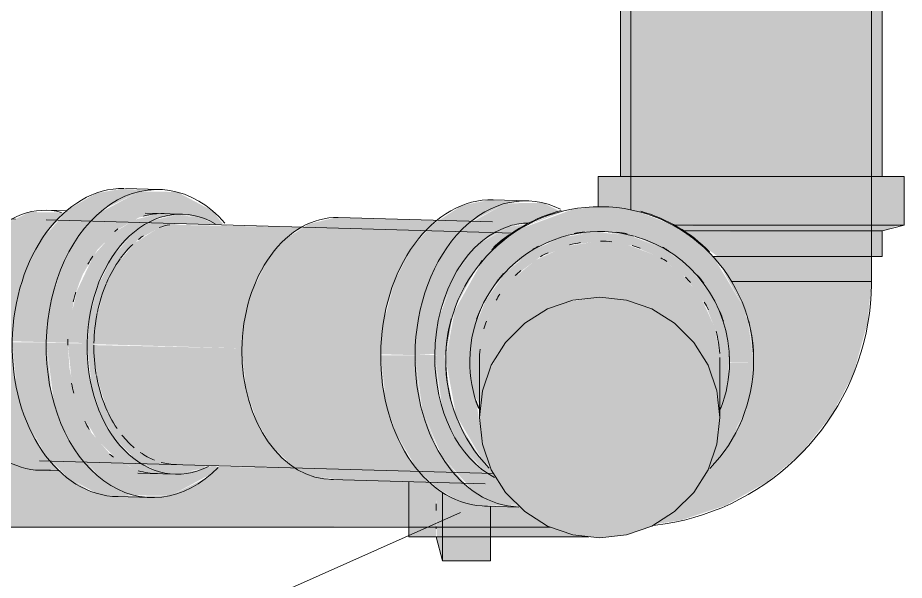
# Model space of a CAD drawing. Header units: metres. Extents: x 42.1 to 94.3, y -3.4 to 61.2.
# Drawn here: x 64.9179 to 65.1022, y -0.163 to -0.0462 of the extents above; entities that cross this region are included whole.
import ezdxf

# ---------------------------------------------------------------- set-up
doc = ezdxf.new("R2010")
doc.units = ezdxf.units.M
doc.layers.add('G-ANNO-TEXT', color=7, linetype='Continuous', lineweight=5)
doc.layers.add('P-PIPE', color=7, linetype='Continuous', lineweight=5)

# ---------------------------------------------------------------- blocks, each defined once
blk = doc.blocks.new('Joelho 45_90 - Serie Normal - Esgoto - MEP - Tigre - Standard-4206697-EE')
at = {"layer": 'P-PIPE', "true_color": 0xf5ebeb}
for points in [[(59.00530841035597, -0.1135938960646538), (59.00707426845324, -0.1022429971088849), (59.01143241235639, -0.09260919599966821), (59.01757474985612, -0.08582010516349714), (59.024635505196, -0.08230580748234347), (59.0284611843204, -0.08213042963021783), (59.02090557685388, -0.08176999532313813), (59.01562446186306, -0.08268794895421804), (59.00991525726392, -0.08601874693219727), (59.00474696530087, -0.09185671808240398), (59.00152209208562, -0.09764810976936643), (58.99917521812591, -0.1051226955988375), (58.99823875633354, -0.1133939360526599)], [(59.00976229248708, -0.1136612942403859), (59.011098287469, -0.1044416919630698), (59.01215435115096, -0.1013431510016487), (59.01292679409042, -0.09944495007249582), (59.0158935184558, -0.09445604585169086), (59.02027985987004, -0.09013959486485174), (59.02461859627078, -0.08768088500534983), (59.02938438688297, -0.08695037776736156), (59.03494597280783, -0.08730829225242888), (59.03886465540202, -0.08829886875892047), (59.04041070682064, -0.0892068489779322), (59.04205424873968, -0.08905569214327161), (59.03980009973663, -0.08628776058923661), (59.03249294667656, -0.08239923556360813), (59.02463550519599, -0.08230580748234344), (59.01668993828238, -0.08657610665791325), (59.01101328766612, -0.0930901478270863), (59.0068547581609, -0.1029226645579393), (59.00530841035597, -0.1135938960646537), (59.00610011108601, -0.1136058764411768)], [(58.98254429013365, -0.1128714521930018), (58.98303020866054, -0.08767029112844223), (58.97784727345891, -0.08767029112844245), (58.97759942017416, -0.112772554793812), (58.9824796710676, -0.1128701598116788)], [(58.9832510899418, -0.1128880135426731), (58.98474081680018, -0.1037644388879838), (58.98770724273876, -0.09687072724720978), (58.99292661540235, -0.0911440837038783), (58.99867348842277, -0.08811499444327656), (58.98926961357558, -0.08788593906162344), (58.98304400039628, -0.08788593906161908), (58.9826738104229, -0.1128742560242139), (58.98292680795253, -0.1128797328678367)], [(59.03234018814959, -0.1409925253969474), (59.03789803739802, -0.1397906724822046), (59.03857173713379, -0.139164834060693), (59.03229306568613, -0.1389756905042361), (59.02741822877908, -0.1378431653368174), (59.02361008261732, -0.1355409050499191), (59.02002908999453, -0.1315259954838631), (59.01709265791914, -0.1254665028953786), (59.0156787784771, -0.1202678472590765), (59.01527304498617, -0.1131990096197703), (59.01612595626134, -0.1067298271993325), (59.0183979400622, -0.1003083873844475), (59.02135858503278, -0.09552487456370673), (59.02447590517002, -0.09224977741473289), (59.02878850856809, -0.08980278037624945), (59.03341993517876, -0.08900912009658209), (59.04011650953974, -0.08905569214327061), (59.03763721079359, -0.08784285542760767), (59.03269052640048, -0.08713195842209787), (59.02786589524366, -0.0882048654260765), (59.02380357265049, -0.09050985163449256), (59.01924244530124, -0.09567539382379388), (59.0162579099479, -0.1014592171717389), (59.01450357623417, -0.1074902769890183), (59.01382261176467, -0.1141945837266573), (59.01469774999764, -0.1222220047723813), (59.01631725022068, -0.1277601327359708), (59.01944221989507, -0.1334228369062367), (59.02361008261731, -0.1377126116126133), (59.02782280899279, -0.1400952340543268), (59.03211838535682, -0.1409484684960736)], [(58.98537198614852, -0.112948001546272), (58.98692731003345, -0.103574734500592), (58.99058507616487, -0.09537909773724852), (58.99530962264838, -0.0899576102475834), (58.99225546007793, -0.0916507453892213), (58.98752094561273, -0.09730366529895296), (58.98434703618558, -0.1053242000604262), (58.9832510899418, -0.1128880135426731)], [(58.98204854758718, -0.1376585795158247), (58.9824796710676, -0.1128701598116787), (58.97734325023762, -0.1128714521930036), (58.97687621034694, -0.1375546003095961)], [(58.99725140705537, -0.1378801056874117), (58.99165510582787, -0.1346369674122986), (58.98692731003347, -0.1286468241044337), (58.98404721960917, -0.1205043590274728), (58.9832510899418, -0.1128880135426732), (58.98254021869961, -0.1130750238947948), (58.98211344902601, -0.1376593881521194), (58.99623097963497, -0.1378565495986258)], [(58.9942075007168, -0.1359946283933044), (58.98930817051426, -0.1295401416045881), (58.98618894772459, -0.1207693670663842), (58.98537198614855, -0.1129480015462706), (58.98327280387326, -0.1130957445325571), (58.98444473685569, -0.1222220047723814), (58.9874580700629, -0.129485127676258), (58.99211200159566, -0.1348799978144507), (58.99416173483463, -0.135970284764998)], [(59.02022179973469, -0.1456514222152916), (59.02337522176801, -0.1453199788811803), (59.01570757495412, -0.1409925253969474), (59.0098819530207, -0.1334228369062355), (59.00645409505986, -0.1245527978402268), (59.00530841035597, -0.1135938960646559), (58.99825335660396, -0.1135938960646561), (58.99909936407662, -0.1226221489188642), (59.00094972430875, -0.1294256891387761), (59.00500650834645, -0.13675975525846), (59.00976579994808, -0.1416980939604841), (59.01519278739754, -0.1446525046847006), (59.01972128195752, -0.1455520038904834)], [(59.03123271899526, -0.1454106196291651), (59.03916847068933, -0.1411479679979259), (59.0408399222482, -0.1392289880237098), (59.03857173713379, -0.1394084112107488), (59.03663622808609, -0.1402457956881988), (59.03123271899525, -0.1409487563239161), (59.02609218302192, -0.1404684156823843), (59.02269561279976, -0.1394748351550325), (59.01848561727795, -0.136716856816701), (59.01465935219079, -0.1323352471328925), (59.0112982290405, -0.124552797840225), (59.01013954321856, -0.1190733469524423), (59.00976229248708, -0.113661294240386), (59.0053273720189, -0.1137752714472241), (59.00680719960921, -0.1254665028953777), (59.01019065760016, -0.1342216511251608), (59.01636091489259, -0.1415901704164561), (59.02337522176801, -0.1453199788811803), (59.02730397038163, -0.1453652992551727)]]:
    blk.add_hatch(color=7, dxfattribs=at).paths.add_polyline_path(points)
h = blk.add_hatch(color=7, dxfattribs=at)
h.paths.add_polyline_path([(59.01379199527987, -0.1137752714472238), (59.01460304134276, -0.106729827199336), (59.01668541357006, -0.1001915282547145), (59.02015763738486, -0.0943403187241985), (59.02409053967974, -0.09034702482063539), (59.02846118432041, -0.08786709483291633), (59.03341993517876, -0.0870051739385664), (59.02846118432041, -0.08701243531710665), (59.02375459471634, -0.08814250298832012), (59.01940353774419, -0.09082083350425592), (59.01519046828133, -0.09552487456370634), (59.01170085895416, -0.1029226645579382), (59.01030008134537, -0.1087900851166616), (59.00976229248708, -0.1136612942403859), (59.01053113837905, -0.113683040486144)])
h.paths.add_polyline_path([(58.99824536715315, -0.1133355464003061), (58.99917991596157, -0.1051077334080784), (59.00222259483131, -0.0963151674066776), (59.00611733943136, -0.09000888888676578), (59.0092882349309, -0.08667750476418544), (59.00182061546146, -0.08657610665791404), (58.99552636138412, -0.08970889931872801), (58.99032686942061, -0.09567539382379293), (58.98684937417208, -0.1037558291219235), (58.98551337919017, -0.1129754313992376), (58.99823875633354, -0.1133353594180914)])
h = blk.add_hatch(color=7, dxfattribs=at)
h.paths.add_polyline_path([(59.0323401881496, -0.1409925253969473), (59.02741822877907, -0.1400148718995115), (59.0223994685691, -0.1367384220640966), (59.01883201608154, -0.1326027366311705), (59.01584835474513, -0.1264526327013935), (59.01427770886585, -0.1204274286819213), (59.01379199527987, -0.1137752714472238), (59.00978155268006, -0.1138455251742365), (59.010728963956, -0.1229078676135277), (59.01152270801987, -0.1254665028953796), (59.01224949239114, -0.1277478110643998), (59.01587134097223, -0.1338271015544913), (59.01972128195752, -0.1376550556587056), (59.02377928110414, -0.1400148718995083), (59.0280589476256, -0.1408233234571747)])
h.paths.add_polyline_path([(59.00792103229423, -0.1400274386387495), (59.00388798039432, -0.1350837945657975), (59.00073888705182, -0.128650467248177), (58.99876691424637, -0.1206273954046341), (58.99823875633354, -0.1133353594180914), (58.9855367528961, -0.1131990096197729), (58.98648005065908, -0.1222220047723783), (58.99003450897824, -0.1308731446758379), (58.99510434793308, -0.1367384220640971), (59.00075725131908, -0.1397443137756839), (59.00760306174757, -0.1400148718995095)])
at = {"layer": 'P-PIPE'}
for p, q in [((59.02883603870681, -0.08187166998447423), (59.02176638468438, -0.08167170997248041)), ((59.00961887860203, -0.08633012621562706), (59.00536481561119, -0.08620980314409024)), ((58.98304833050106, -0.0876694338226369), (58.97784937018916, -0.08756545461639897)), ((58.98254429013365, -0.1128714521930042), (58.98304831335495, -0.0876702911284457)), ((58.98304831335495, -0.0876702911284457), (58.98254429013365, -0.1128714521930044)), ((59.03364343170089, -0.08700964319207426), (59.02586951279274, -0.0867897635610204)), ((58.9875811525219, -0.1014435682128225), (58.98728659108531, -0.1022703504477375)), ((58.98204853044108, -0.1376594368216404), (58.98254429013365, -0.1128714521930044)), ((58.98254429013365, -0.1128714521930044), (58.98204853044108, -0.1376594368216404)), ((58.98669654856573, -0.1231315037871655), (58.98694390660076, -0.1239736138194069)), ((58.97684957012918, -0.1375554576154014), (58.98204853044108, -0.1376594368216393)), ((59.00383807553777, -0.1401882160954582), (59.0081738129248, -0.1403108492677685)), ((59.02432364139487, -0.1407676353968182), (59.03211669162746, -0.14098805614344)), ((59.01995691496773, -0.14564612532225), (59.02702656899016, -0.1458460853342438))]:
    blk.add_line(p, q, dxfattribs=at)
at = {"layer": 'P-PIPE', "flags": 128}
for points in [[(58.99889152542809, -0.08803398103771819), (58.99458108814014, -0.08792224035774877), (58.98527469589356, -0.0877147462641872), (58.98304833050106, -0.08766943382263724)], [(58.9975044108475, -0.138014638678662), (58.9934637119293, -0.1379098276883022), (58.98437584220979, -0.1377068550079951), (58.98204853044107, -0.1376594368216397)]]:
    blk.add_lwpolyline(points, dxfattribs=at)
at = {"layer": 'P-PIPE'}
for centre, major_axis, ratio, start_param, end_param in [((59.02793130384849, -0.1138588776593621), (0.0009047348583289796, 0.03198720767488353), 0.7069654022424413, 5.627586506141472, 7.865692545248491), ((59.02086164982607, -0.1136589176473661), (0.0009047348583147904, 0.03198720767488373), 0.7069654022424483, 0.01171091127369439, 1.582507238068591), ((59.00460144557449, -0.1131990096197753), (0.0007633700367141598, 0.026989206475683), 0.7069654022425426, 6.120363293254131, 7.865692545248464), ((59.03288006166419, -0.1139988496677593), (0.0007633700367092557, 0.02698920647568307), 0.70696540224283, 5.916720518662268, 7.865692545248341), ((59.02885035887141, -0.1138848724609262), (0.0007633700367024746, 0.02698920647568315), 0.7069654022426368, 0.0544970146462768, 0.2165509256833673), ((59.02885035887141, -0.1138848724609262), (0.0007633700367095788, 0.02698920647568305), 0.7069654022427231, 6.259848298235425, 6.309158446179534), ((59.02885035887141, -0.1138848724609262), (0.0007633700367308427, 0.02698920647568271), 0.7069654022428612, 0.5102236636974579, 0.5353096868729933), ((59.03288006166419, -0.1139988496677593), (0.0007068241080734406, 0.02499000599600272), 0.7069654022424009, 0.1467281615583062, 0.2735102990732712), ((59.02885035887141, -0.1138848724609262), (0.0007633700367057952, 0.02698920647568307), 0.7069654022425541, 0.5353660905289577, 0.5524521582703655), ((59.03288006166419, -0.1139988496677593), (0.0007068241080663295, 0.02499000599600281), 0.7069654022425328, 0.4712204317223591, 0.5353096868722222), ((59.03288006166419, -0.1139988496677593), (0.0007068241080452967, 0.02499000599600312), 0.7069654022424504, 0.6138783852589508, 0.7971090746707733), ((59.02885035887141, -0.1138848724609262), (0.0007633700366987749, 0.02698920647568317), 0.7069654022425914, 0.8541203192882263, 0.9345767007363396), ((59.03288006166419, -0.1139988496677593), (0.000706824108054351, 0.02499000599600302), 0.7069654022424672, 0.8045621673204418, 1.058908462470179), ((59.00304612168955, -0.1131550184171245), (0.000706824108058202, 0.02499000599600291), 0.7069654022427394, 0.9274717989849923, 1.204653987368164), ((59.02885035887141, -0.1138848724609262), (0.0007633700367058195, 0.02698920647568308), 0.7069654022429027, 1.183248016849133, 1.263722545283496), ((59.03288006166419, -0.1139988496677593), (0.0007068241080783035, 0.02499000599600265), 0.7069654022426224, 1.066727316115094, 1.320707850270009), ((59.00304612168955, -0.1131550184171245), (0.0007068241080771145, 0.02499000599600263), 0.7069654022430034, 1.233441387670622, 1.58250723806958), ((59.03288006166419, -0.1139988496677593), (0.0007068241080635316, 0.02499000599600285), 0.7069654022425782, 1.32882156111563, 1.582507238068739), ((59.00304612168955, -0.1131550184171361), (0.0007068241080780246, 0.02499000599600261), 0.7069654022428542, 1.582507238069153, 1.931573088468112), ((59.00460144557449, -0.1131990096197753), (0.0007633700367252324, 0.02698920647568283), 0.706965402242674, 1.582507238069176, 3.259767063348495), ((59.02086164982607, -0.1136589176473661), (0.0009047348583147904, 0.03198720767488373), 0.7069654022424483, 1.582507238068591, 3.153303564863481), ((59.02793130384849, -0.1138588776593621), (0.0009047348583102367, 0.03198720767488383), 0.7069654022424193, 1.582507238068489, 3.798597810092624), ((59.02885035887141, -0.1138848724609216), (0.0007633700367247222, 0.02698920647568281), 0.7069654022426753, 1.58250723806915, 1.602639360588745), ((59.02885035887141, -0.1138848724609262), (0.0007633700367362935, 0.02698920647568267), 0.706965402242788, 1.557636296228361, 1.58250723806928), ((59.03288006166419, -0.1139988496677593), (0.0007633700367252329, 0.02698920647568284), 0.7069654022426737, 1.582507238069176, 3.509629355187394), ((59.03288006166419, -0.1139988496677593), (0.0007068241080732511, 0.02499000599600269), 0.706965402242402, 1.598788848844285, 1.844306625868157), ((59.03288006166419, -0.1139988496677593), (0.0007068241080746727, 0.02499000599600269), 0.7069654022425274, 1.852995510529282, 2.113605015158571), ((59.00304612168955, -0.1131550184171361), (0.0007068241080532291, 0.02499000599600301), 0.7069654022426073, 1.962472186430208, 2.150826714967463), ((59.02885035887141, -0.1138848724609216), (0.0007633700367197348, 0.02698920647568291), 0.7069654022425143, 1.901291930853592, 1.981766459288681), ((59.03288006166419, -0.1139988496677593), (0.000706824108055515, 0.02499000599600293), 0.7069654022426461, 2.115170923375639, 2.36790540146596), ((59.02885035887141, -0.1138848724609216), (0.0007633700367300529, 0.02698920647568277), 0.7069654022425196, 2.23043777540106, 2.310894156849461), ((59.03288006166419, -0.1139988496677593), (0.0007068241080542383, 0.02499000599600295), 0.7069654022424692, 2.447681477380185, 2.629704789265069), ((59.02885035887141, -0.1138848724609216), (0.0007633700367304662, 0.02698920647568275), 0.7069654022425778, 2.606014050574106, 2.629649095101849), ((59.02885035887141, -0.1138848724609216), (0.0007633700367286498, 0.02698920647568278), 0.7069654022425935, 2.629704789265848, 2.654790812440965), ((59.03288006166419, -0.1139988496677593), (0.0007068241080782199, 0.02499000599600264), 0.7069654022426228, 2.710038511117233, 2.891504177064901), ((59.03288006166419, -0.1139988496677593), (0.0007068241080776315, 0.02499000599600265), 0.7069654022425691, 2.970944629231071, 3.153303564864026), ((59.02885035887141, -0.1138848724609216), (0.0007633700367225169, 0.02698920647568288), 0.7069654022423666, 2.948463550454805, 3.159796825082124)]:
    blk.add_ellipse(centre, major_axis=major_axis, ratio=ratio, start_param=start_param, end_param=end_param, dxfattribs=at)
blk = doc.blocks.new('Joelho 45_90 - Serie Normal - Esgoto - MEP - Tigre - Standard-V31-EE')
at = {"layer": 'P-PIPE', "true_color": 0xf5ebeb}
h = blk.add_hatch(color=7, dxfattribs=at)
h.paths.add_polyline_path([(59.15232663283279, -0.1177163696365929), (59.151051218055, -0.1084607699765476), (59.15077430019473, -0.1084607699765446), (59.1523240485352, -0.1177009610639812)])
h.paths.add_polyline_path([(59.09034955707407, -0.1062594704148077), (59.09446026512509, -0.09872979988855692), (59.09222867034351, -0.1021596116541891), (59.09138791095977, -0.1039939846965331)])
h.paths.add_polyline_path([(59.08832882797523, -0.1169864464351879), (59.08979248800228, -0.1078468679423549), (59.08933919252464, -0.1097755255247304), (59.08841405284183, -0.1163782008539274)])
h.paths.add_polyline_path([(59.15048989405958, -0.1067650320514828), (59.14775226983843, -0.1009009488574293), (59.14577705598845, -0.0984413526258929), (59.14831435907307, -0.1029226645579395)])
h.paths.add_polyline_path([(59.14501464561729, -0.09709480529613111), (59.14314177905532, -0.09481668138527373), (59.13609408548758, -0.08948150710916189), (59.12768960635649, -0.08623321376976456), (59.12691312906428, -0.08627687967914142), (59.13656132017702, -0.08988027097176468), (59.14442363088077, -0.09659040071205952)])
h.paths.add_polyline_path([(59.09598666787416, -0.09668265820961502), (59.105120575839, -0.08941261554602346), (59.11381551386891, -0.08606887511261777), (59.11144320287062, -0.0866277329464798), (59.1038862043359, -0.08991907023035758), (59.09750802058711, -0.09489021483567199), (59.09623339463801, -0.09639196707055518)])
h.paths.add_polyline_path([(59.12614967471661, -0.08599174594613516), (59.12055129030121, -0.08526369553352571), (59.1158625846846, -0.08590526891035917), (59.12523999591782, -0.0859840988539275)])
for points in [[(59.15232663283279, -0.1177163696365938), (59.15048989405958, -0.1067650320514828), (59.14442363088077, -0.09659040071205942), (59.13655670830303, -0.08987854853629695), (59.12614967471661, -0.08599174594613397), (59.11503570584762, -0.08589831786486923), (59.10418693741634, -0.08991907023035767), (59.09598666787416, -0.09668265820961433), (59.09021934444818, -0.1069635851002261), (59.08832882797523, -0.1171864064471839), (59.09334112049114, -0.1171864064471831), (59.0953285878816, -0.1075331306405198), (59.096546499647, -0.1049150060842568), (59.09769355551981, -0.1029226645579391), (59.10208287338198, -0.09774849830903076), (59.10800747686495, -0.09362113408942316), (59.11405747913886, -0.09125282977981489), (59.12159022047256, -0.09059768432109412), (59.12825191373709, -0.0917973758086053), (59.13454178192727, -0.09465545513158292), (59.14004427083701, -0.09911738494623118), (59.14410463167196, -0.1047930841734559), (59.14658905257883, -0.1117142530668305), (59.14732680432893, -0.1177009610639826)], [(59.14532773040435, -0.1272021454510489), (59.14634895532033, -0.1247937974037296), (59.14727380500103, -0.117384958843208), (59.14646471106764, -0.1108208426516579), (59.14382142576753, -0.1042881466044033), (59.13933775201372, -0.09847526446919488), (59.13375743343201, -0.09421425281553125), (59.12661548677725, -0.091447025995163), (59.11958178938795, -0.09071714513253226), (59.11272074856363, -0.09179737580860235), (59.10648411428896, -0.09450787345164403), (59.10079227365824, -0.09911738494623006), (59.0966456286571, -0.1048725838104267), (59.09424193319612, -0.1108497718949559), (59.09333069783419, -0.1173843431794209), (59.09419074974107, -0.1243618774489099), (59.09532773040434, -0.1265003779960563), (59.09551246894342, -0.1160719933008947), (59.09646023242055, -0.1103889226968389), (59.09880904497247, -0.1048795545821334), (59.10369159528017, -0.09909689387238192), (59.10800747686494, -0.09584228779726303), (59.11464620366448, -0.09332275350149445), (59.12067757593458, -0.09261721462009653), (59.12707444459969, -0.09353485811988747), (59.13302245332287, -0.0960616616996385), (59.13815120591292, -0.1000642142341765), (59.14222293014949, -0.1056239645815435), (59.14452863842591, -0.1113223624589611), (59.14532773040435, -0.1178149382708181), (59.14532773040435, -0.1269142194087262)], [(59.09532773040434, -0.1272895052557697), (59.09505603828651, -0.1265003779960555), (59.09503582181519, -0.1267742462114592)]]:
    blk.add_hatch(color=7, dxfattribs=at).paths.add_polyline_path(points)
h = blk.add_hatch(color=7, dxfattribs=at)
h.paths.add_polyline_path([(59.09705765797288, -0.1039008977669772), (59.095977107111, -0.1062594704148057), (59.0970414353481, -0.1039391554769964)])
h.paths.add_polyline_path([(59.14382142576753, -0.1042881466044028), (59.14208115203693, -0.1018182920924469), (59.13929062242616, -0.09836057937062216), (59.13339554670321, -0.09397851132241077), (59.12699798753111, -0.09135566043159463), (59.11987234614346, -0.09053554865364563), (59.11287693651231, -0.09165074538921912), (59.1063813291527, -0.09450787345164388), (59.10066567763527, -0.09911738494623214), (59.1015739763776, -0.09821060819124984), (59.10800747686495, -0.0937037159000853), (59.1144747205985, -0.0913463914889307), (59.12140428016595, -0.09071714513253219), (59.12805544829488, -0.09179737580860298), (59.13422238863784, -0.09448316107060326), (59.1401930930195, -0.09947859581635349), (59.14376364625142, -0.104211556738881)])
h.paths.add_polyline_path([(59.14646471106764, -0.1108208426516574), (59.14577705598845, -0.1088931400758368), (59.14596628261535, -0.1095890113469109)])
h.paths.add_polyline_path([(59.14732680432893, -0.117814938270819), (59.14732680432893, -0.1177009610639814), (59.14732476297451, -0.1177983769211497)])
h = blk.add_hatch(color=7, dxfattribs=at)
h.paths.add_polyline_path([(59.14590091051563, -0.1091992379382594), (59.14577705598845, -0.1084607699765329), (59.14577705598845, -0.1088931400758367)])
h.paths.add_polyline_path([(59.12588432921522, -0.09117395441503649), (59.12523999591781, -0.09093330982516488), (59.12523999591782, -0.09108370918432483)])
h = blk.add_hatch(color=7, dxfattribs=at)
h.paths.add_polyline_path([(59.14302726155021, -0.1395729402519933), (59.14467400295052, -0.1382140125984408), (59.15030871079374, -0.1286357869340684), (59.15232663283347, -0.1177163696365916), (59.14732680432893, -0.117814938270819), (59.14606370435339, -0.1254665028953798), (59.14532773040435, -0.127418147240185), (59.14509600411885, -0.1312818223335954), (59.14442145717842, -0.1355877612638011), (59.14350267582877, -0.1382140125984424)])
h.paths.add_polyline_path([(59.09759436320665, -0.139476223033814), (59.09584236096043, -0.1337931692998251), (59.0946377076561, -0.1254665028953791), (59.09407993641724, -0.1234628575660666), (59.09332865647978, -0.117253804622914), (59.08832882797523, -0.1171864064471839), (59.09045443550454, -0.1286504672481783), (59.09595453259981, -0.1380774119063628), (59.09751368175338, -0.1394074000016368)])
h = blk.add_hatch(color=7, dxfattribs=at)
h.paths.add_polyline_path([(59.15030871079374, -0.1286357869340663), (59.151213813284, -0.1254665028953785), (59.15232663283347, -0.117716369636592), (59.15062685863604, -0.1269142194087243)])
h.paths.add_polyline_path([(59.14467400295052, -0.1382140125984422), (59.1479330005193, -0.1334248997662536), (59.14894433742341, -0.1309550333608832), (59.1448116676666, -0.1379800015807632)])
h.paths.add_polyline_path([(59.09564592334402, -0.1378141615076912), (59.09163264528507, -0.1312276108817328), (59.0935535403429, -0.1346411152221698), (59.09563610534892, -0.1377992727646251)])
h.paths.add_polyline_path([(59.09772569985014, -0.1398516366568693), (59.09719156177306, -0.1391326246614628), (59.09751368175338, -0.1396861746745089)])
h.paths.add_polyline_path([(59.09016824885719, -0.1281453082227559), (59.08921643192925, -0.1241875083215281), (59.08969952675439, -0.1265003779960543)])
at = {"layer": 'P-PIPE'}
for p, q in [((59.08832773040434, -0.1172514280298931), (59.08832773040434, -0.1174513880418891)), ((59.09332773040435, -0.1167915200022991), (59.09332773040435, -0.1175913600502853)), ((59.14732773040435, -0.117591360050284), (59.14732773040435, -0.1167915200023)), ((59.15232773040435, -0.1174513880418897), (59.15232773040435, -0.1172514280298937))]:
    blk.add_line(p, q, dxfattribs=at)
for centre, major_axis, ratio, start_param, end_param in [((59.12032773040435, -0.1174513880418878), (0.03200000000000279, 0), 0.9998000599799196, 6.274902881682207, 9.416495535271999), ((59.12032773040435, -0.1172514280298918), (0.03199999999999835, 0), 0.9998000599800594, 1.82431328909661, 2.347912064694988), ((59.12032773040435, -0.1172514280298918), (0.03199999999999618, 0), 0.999800059980126, 0.7771157379000584, 1.300714513498289), ((59.12032773040435, -0.117591360050285), (0.02699999999999826, 0), 0.9998000599800717, 1.300714513498104, 3.133310228092404), ((59.12032773040435, -0.1174773828434518), (0.02700000000000127, 0), 0.999800059979959, 1.686861284153964, 1.767353915707442), ((59.12032773040435, -0.1174773828434518), (0.02700000000000451, 0), 0.9998000599798398, 1.357751705774819, 1.438189896307666), ((59.12032773040435, -0.117591360050285), (0.02699999999999389, 0), 0.9998000599802331, 6.2749028816822, 7.576722608985812), ((59.12032773040435, -0.1174773828434518), (0.02700000000000224, 0), 0.999800059979922, 2.061026653720957, 2.086112676895806), ((59.12032773040435, -0.117591360050285), (0.02499999999999292, 0), 0.9998000599802908, 1.730172834160896, 1.824313289096408), ((59.12032773040435, -0.117591360050285), (0.02500000000000172, 0), 0.9998000599799386, 1.468373446339062, 1.562513901297482), ((59.12032773040435, -0.117591360050285), (0.02499999999999832, 0), 0.9998000599800734, 1.228357336452096, 1.297383237057117), ((59.12032773040435, -0.1174773828434518), (0.02699999999999847, 0), 0.9998000599800634, 1.039047851080022, 1.063353012450593), ((59.12032773040435, -0.1174773828434518), (0.02700000000000397, 0), 0.9998000599798585, 2.086194014930527, 2.110767575115403), ((59.12032773040435, -0.117591360050285), (0.02500000000000291, 0), 0.9998000599798921, 2.01375549989028, 2.086112676895802), ((59.12032773040435, -0.1174773828434518), (0.02699999999999489, 0), 0.9998000599801964, 1.013614977972816, 1.038915125699158), ((59.12032773040435, -0.117591360050285), (0.02499999999999847, 0), 0.9998000599800674, 0.9774519191815284, 1.038109363270286), ((59.12032773040435, -0.1174773828434518), (0.02699999999999863, 0), 0.9998000599800567, 2.404923309312053, 2.485379690760948), ((59.12032773040435, -0.117591360050285), (0.02500000000000353, 0), 0.9998000599798664, 2.286448858251613, 2.347912064695099), ((59.12032773040435, -0.117591360050285), (0.02500000000000353, 0), 0.999800059979865, 0.7156442102863217, 0.7771157379001988), ((59.12032773040435, -0.1174773828434518), (0.02700000000000378, 0), 0.9998000599798661, 0.6396715972026568, 0.7201822880607213), ((59.12032773040435, -0.117591360050285), (0.024999999999995, 0), 0.9998000599802078, 2.548239924956948, 2.607907024177704), ((59.12032773040435, -0.1174773828434518), (0.02699999999999687, 0), 0.9998000599801223, 2.734051006872474, 2.81452553530778), ((59.12032773040435, -0.117591360050285), (0.02500000000000291, 0), 0.9998000599798907, 0.4429387239565855, 0.5153163501009156), ((59.12032773040435, -0.1174773828434518), (0.02700000000000182, 0), 0.9998000599799395, 0.3099740797831336, 0.3910000658832644), ((59.12032773040435, -0.1172514280298918), (0.03200000000000279, 0), 0.9998000599799196, 2.871510840293204, 3.133310228092411), ((59.12032773040435, -0.117591360050285), (0.02499999999999888, 0), 0.9998000599800517, 2.799133214208343, 2.866872744549779), ((59.12032773040435, -0.1172514280298918), (0.03200000000000766, 0), 0.9998000599797667, 6.274902881682205, 6.536702269481353), ((59.12032773040435, -0.117591360050285), (0.0249999999999947, 0), 0.9998000599802189, 0.06712176426082458, 0.2535169623017705), ((59.12032773040435, -0.117591360050285), (0.02500000000000172, 0), 0.9998000599799386, 3.039150020283105, 3.133310228092412), ((59.12032773040435, -0.1174513880418878), (0.0320000000000001, 0), 0.9998000599800031, 3.133310228092412, 3.911882252548049), ((59.12032773040435, -0.1172514280298918), (0.03200000000000078, 0), 0.999800059979982, 3.141592653589794, 3.395109615891549), ((59.12032773040435, -0.117591360050285), (0.02699999999999389, 0), 0.9998000599802331, 3.133310228092411, 3.507719798973901), ((59.12032773040435, -0.1174513880418878), (0.03200000000000279, 0), 0.9998000599799198, 5.509710768565681, 6.274902881682195), ((59.12032773040435, -0.117591360050285), (0.02699999999999995, 0), 0.9998000599800084, 5.915923835788034, 6.274902881682193), ((59.12032773040435, -0.1174773828434518), (0.02699999999999382, 0), 0.9998000599802345, 6.274902881682359, 6.31616208799955), ((59.12032773040435, -0.1174773828434472), (0.0269999999999954, 0), 0.9998000599801768, 3.453889881195245, 3.516140992894023), ((59.12032773040435, -0.1174773828434472), (0.02700000000000383, 0), 0.9998000599798649, 5.904071119871439, 5.95345051048231)]:
    blk.add_ellipse(centre, major_axis=major_axis, ratio=ratio, start_param=start_param, end_param=end_param, dxfattribs=at)
blk = doc.blocks.new('Luva Simples para Conexão - Serie Normal - Esgoto - MEP - Tigre - Standard-V32-EE')
at = {"layer": 'P-PIPE', "true_color": 0xf5ebeb}
for points in [[(59.08195536909439, -0.1162863179503697), (59.08339992955217, -0.1054034262251679), (59.08788114956103, -0.09520273995234181), (59.09381502698974, -0.08841953843240834), (59.10079543662972, -0.08475997315797751), (59.10455780587392, -0.08443290399758228), (59.097110046605, -0.08411880762305668), (59.09173780249214, -0.08517994002778322), (59.08563387459566, -0.08912993255333121), (59.08134812806569, -0.09396476881599396), (59.07779490418856, -0.1007015088700247), (59.07551080279535, -0.1092158219331293), (59.07481501853173, -0.1160843583382428), (59.08091249463259, -0.1162568210062171)], [(59.08195536909439, -0.1162863179503696), (59.08609245898592, -0.1160039235473315), (59.08738933824896, -0.1067298271993338), (59.09124422466813, -0.09809750425169629), (59.09598666787417, -0.09254882917482754), (59.10217162064295, -0.08930629191068326), (59.10573393918181, -0.08893691411799745), (59.11180218780603, -0.08628045933674494), (59.10860639513032, -0.08466712900221783), (59.10079543662972, -0.08475997315797758), (59.09306104913117, -0.08905569214327051), (59.08738322036918, -0.09579363838703861), (59.08339992955217, -0.1054034262251678), (59.08195724013972, -0.1162722220475705)], [(59.0748281603593, -0.1159546268601067), (59.07598487462258, -0.1067298271993362), (59.07795965536963, -0.1001528037089219), (59.08163163704467, -0.09347920802104805), (59.08628758486254, -0.08830944179422126), (59.0654330170447, -0.08771958554131512), (59.05985587286856, -0.08905569214326933), (59.05526192474415, -0.092043803177382), (59.05176524836079, -0.09584367977612666), (59.04840434268504, -0.1023684555949178), (59.04665455002466, -0.108399643852578), (59.04597190758859, -0.115138448779542), (59.07481501853174, -0.1159542551530914)], [(59.08841953862586, -0.1163390490896228), (59.08979248800229, -0.1078468679423542), (59.09164109238806, -0.1034415921858568), (59.09354764297719, -0.09995376704746796), (59.09798473242403, -0.09436936988739937), (59.09921947776928, -0.09314695776216822), (59.10037891487668, -0.09226219597339508), (59.10429439016961, -0.08961125731472212), (59.10455519313749, -0.08918970352622148), (59.10158792906608, -0.08961229937097046), (59.09559710329983, -0.09293189192776494), (59.09060514731119, -0.09897160811977582), (59.08717520062081, -0.1078468679423552), (59.08605684589575, -0.1162722220475723), (59.08832882797524, -0.1163364834049757)], [(59.09834370786989, -0.09409866652263325), (59.10027340100729, -0.09232491320528301), (59.09921947776928, -0.09314695776216829)], [(59.08508288583002, -0.1426753692526833), (59.08084518697899, -0.137799272764628), (59.07768236802885, -0.1318966697667221), (59.07540108005558, -0.1229844962370089), (59.07481501853174, -0.1159542551530914), (59.04597190758859, -0.1151384487795399), (59.04682840628497, -0.1230768216197626), (59.04892470955973, -0.1296129059935504), (59.05183168770955, -0.1347181875369282), (59.05601809207205, -0.1389356763219895), (59.06001153529088, -0.1412385378132257), (59.06637945237863, -0.1421463562676875), (59.08121564255521, -0.1425659870949189)], [(59.09704058878911, -0.1476135842928934), (59.10027669575367, -0.1473775360731261), (59.09280052813877, -0.1434858527843614), (59.08704470671907, -0.1366558506437048), (59.08321987868175, -0.1271374888897371), (59.08195536909439, -0.1162863179503696), (59.07483217192197, -0.1162863179503706), (59.07584529380674, -0.1254665028953777), (59.07796052206704, -0.132436594164382), (59.08199190278572, -0.1393284868280552), (59.08644358189911, -0.1438388736521), (59.09122899503662, -0.1465984330173277), (59.09662260605023, -0.1475405723569972)], [(59.10027669575367, -0.1473775360731243), (59.10330886214241, -0.1473425696992307), (59.10009349747195, -0.1437192711304449), (59.09832581888379, -0.1411471106921248), (59.09527851012005, -0.1394723266838368), (59.09013793886081, -0.1330181995213058), (59.08712827462413, -0.1254665028953781), (59.08605684589575, -0.1162722220475723), (59.08195536909439, -0.1162863179503695), (59.08348540277569, -0.127798264839894), (59.08749095419803, -0.1371853791009468), (59.09361021407848, -0.1440093996312578), (59.09989463282208, -0.1471845047042991)], [(59.09854821180305, -0.1412594712643559), (59.09719156177307, -0.1393633209042275), (59.09491219287852, -0.1367014776792938), (59.09163264528508, -0.1312276108817337), (59.0896995267544, -0.1265003779960538), (59.08913083862903, -0.1234930965298503), (59.08805041127825, -0.1163286085915962), (59.08605848852071, -0.1162863179503708), (59.08751883831006, -0.1265003779960546), (59.09052113127164, -0.1338271015544923), (59.09595453259981, -0.1399490550855384), (59.09832751573114, -0.1411479679979265)]]:
    blk.add_hatch(color=7, dxfattribs=at).paths.add_polyline_path(points)
at = {"layer": 'P-PIPE'}
for p, q in [((59.10534339773676, -0.08423570486371552), (59.09820304717411, -0.08403374525159746)), ((59.09807299153822, -0.08863190635486295), (59.06597676227641, -0.08772408790040105)), ((59.06443871301726, -0.1421023409477041), (59.09653494227907, -0.1430101594021659)), ((59.09640488664319, -0.1476083205054282), (59.10354523720584, -0.1478102801175485))]:
    blk.add_line(p, q, dxfattribs=at)
for centre, major_axis, ratio, start_param, end_param in [((59.1044443174713, -0.1160229924906304), (0.0008990802654548422, 0.03178728762691565), 0.7069654022426263, 5.971452672315475, 7.882257396243045), ((59.09730396690864, -0.1158210328785144), (0.0008990802654690483, 0.03178728762691543), 0.706965402242616, 3.019793521994076e-13, 1.599072089063774), ((59.06520773764683, -0.1149132144240526), (0.0007690246295894899, 0.02718912652365087), 0.7069654022425279, 6.692641871572643e-13, 1.599072089063924), ((59.10529267595399, -0.1160469876920699), (0.0007690246295692267, 0.02718912652365115), 0.7069654022424847, 0.2077223699089646, 1.599072089063389), ((59.10529267595399, -0.1160469876920699), (0.0007690246295856118, 0.0271891265236509), 0.7069654022426928, 0.009471538532731664, 0.2028086874686642), ((59.10903959258587, -0.1161529664984278), (0.0007690246295746497, 0.02718912652365105), 0.7069654022425677, 0.4133829627472572, 0.6347888310659183), ((59.10903959258587, -0.1161529664984278), (0.0007690246295912163, 0.02718912652365082), 0.7069654022426596, 0.7896544726146176, 0.8348372736756812), ((59.06520773764683, -0.1149132144240526), (0.0007690246295758099, 0.02718912652365106), 0.7069654022425402, 1.599072089063581, 3.169868415858472), ((59.09730396690864, -0.1158210328785144), (0.0008990802654554278, 0.03178728762691563), 0.706965402242626, 1.599072089063484, 3.169868415858375), ((59.1044443174713, -0.1160229924906304), (0.0008990802654641549, 0.0317872876269155), 0.7069654022425781, 1.599072089063675, 3.141592653589871), ((59.10529267595399, -0.1160469876920699), (0.00076902462957552, 0.02718912652365106), 0.7069654022425406, 1.599072089063567, 2.817776225565435)]:
    blk.add_ellipse(centre, major_axis=major_axis, ratio=ratio, start_param=start_param, end_param=end_param, dxfattribs=at)
blk = doc.blocks.new('Joelho 45_90 - Serie Normal - Esgoto - MEP - Tigre - Standard-V35-EE')
at = {"layer": 'P-PIPE', "true_color": 0xf5ebeb}
for points in [[(59.15183775201373, -0.1009748351550347), (59.17683775201372, -0.1009748351550325), (59.17683775201372, -0.09577483515503367), (59.14392948605759, -0.09577483515503367), (59.14577705598845, -0.09815479128794148), (59.1479483275572, -0.1009748351550347), (59.15048989405958, -0.1009748351550347)], [(59.13174905757543, -0.1513926223745942), (59.13720811513306, -0.1505639026235032), (59.14656323879351, -0.1474466641946073), (59.15523514363105, -0.1425071496362537), (59.16214546504074, -0.1367384220640971), (59.16868268765597, -0.1284857622248375), (59.17304541825358, -0.1201956260433453), (59.17598589767096, -0.1096238574426419), (59.17683775201372, -0.1009748351550325), (59.14780541363469, -0.1009748351550347), (59.14836755479968, -0.101929918673807), (59.15130489267194, -0.1092271111129894), (59.15232663283348, -0.1177163696365922), (59.15082793060634, -0.1269142194087245), (59.15001653039144, -0.1292247833824361), (59.14687051721496, -0.1349958473130391), (59.14442145717841, -0.1384585945684268), (59.1427669635497, -0.140209331617169), (59.13940119403225, -0.1452875634552701), (59.13556783477092, -0.1489926457769171), (59.13179585515334, -0.1513632116271048)], [(59.08763775201374, -0.1589748351550366), (59.08763775201374, -0.1445275045453606), (59.08638245236541, -0.144070083015379), (59.08652308337322, -0.1546876480761364), (59.08735425488846, -0.1578844615962859)], [(59.08763775201374, -0.1589748351550366), (59.09763775201374, -0.1589748351550366), (59.09763775201374, -0.1475959552902549), (59.0956892469819, -0.1473775360731252), (59.09102506594959, -0.146480835141081), (59.08763775201374, -0.1446525046846996), (59.08763775201374, -0.1578844615962859)]]:
    blk.add_hatch(color=7, dxfattribs=at).paths.add_polyline_path(points)
h = blk.add_hatch(color=7, dxfattribs=at)
h.paths.add_polyline_path([(59.08063775201374, -0.1539748351550356), (59.08633775201374, -0.1539748351550356), (59.08643037888967, -0.1499670834829024), (59.08638245236541, -0.144070083015379), (59.08617707880207, -0.1436851918076809), (59.08539623636283, -0.1430146617612535), (59.08508288583002, -0.1426753692526848), (59.08063775201374, -0.1425496418820932), (59.08063775201374, -0.1530548324648417)])
h.paths.add_polyline_path([(59.09763775201374, -0.1539748351550356), (59.11740586115781, -0.1539005014479904), (59.11476470705544, -0.1536028553391774), (59.10847735694582, -0.1511229808122627), (59.10397650016174, -0.1480103412328161), (59.1033923481869, -0.1474260724392681), (59.09763775201374, -0.1476135842928936), (59.09763775201374, -0.153445833608171)])
at = {"layer": 'P-PIPE'}
for p, q in [((59.17683775201373, -0.1009748351550347), (59.17683775201373, -0.09577483515503583)), ((59.14777705147262, -0.1009748351550362), (59.17683775201373, -0.1009748351550364)), ((59.17683775201373, -0.1009748351550354), (59.14777705147262, -0.1009748351550365)), ((59.08063775201373, -0.1426789659183391), (59.08063775201373, -0.1539748351550374)), ((59.08763775201373, -0.1589748351550374), (59.08763775201373, -0.1447005538791636)), ((59.08633775201373, -0.1471221638649157), (59.08633775201373, -0.1485024840413103)), ((59.09763775201374, -0.1589748351550374), (59.09763775201374, -0.1477148469201919)), ((59.08633775201373, -0.1518510196885025), (59.08633775201373, -0.1523465359162558)), ((59.08063775201374, -0.1539748351550356), (59.11806545914849, -0.1539748351550356)), ((59.08633775201374, -0.1539748351550356), (59.08763775201374, -0.1589748351550366)), ((59.08763775201374, -0.1589748351550366), (59.09763775201374, -0.1589748351550366))]:
    blk.add_line(p, q, dxfattribs=at)
at = {"layer": 'P-PIPE', "flags": 128}
blk.add_lwpolyline([(59.1313042453651, -0.151672172303927), (59.13194307458547, -0.1516080755835827), (59.13396298055106, -0.1513234266071931), (59.13596988788429, -0.1509582306249401), (59.13796058596152, -0.1505130718724899), (59.1399318900905, -0.1499886625088862), (59.14188064660516, -0.14938584147724), (59.14380373791077, -0.1487055731626093), (59.14569808747148, -0.1479489458491834), (59.1475606647321, -0.147117169979254), (59.14938848996635, -0.14621157621678), (59.15117863904377, -0.1452336133185945), (59.15292824810771, -0.1441848458167176), (59.15463451815688, -0.1430669515154289), (59.15629471952322, -0.1418817188071341), (59.15790619623868, -0.1406310438113324), (59.15946637028429, -0.1393169273412203), (59.16097274571437, -0.1379414717028201), (59.16242291264961, -0.1365068773317404), (59.16381455113225, -0.1350154392729438), (59.16514543483758, -0.1334695435091621), (59.16641343463559, -0.1318716631438529), (59.16761652199709, -0.1302243544447298), (59.16875277223894, -0.1285302527543108), (59.16982036760314, -0.1267920682739089), (59.17081760016487, -0.1250125817278952), (59.17174287456474, -0.1231946399151487), (59.1725947105611, -0.1213411511547551), (59.17337174539806, -0.119455080633345), (59.17407273598567, -0.1175394456614123), (59.17469656088848, -0.1155973108462632), (59.17524222211976, -0.1136317831893067), (59.17570884673794, -0.1116460071154977), (59.17609568824315, -0.109643159442949), (59.17640212777151, -0.1076264443006811), (59.17662767508516, -0.1055990880027162), (59.17677196935649, -0.103564333886649), (59.17683477974547, -0.1015254371250061), (59.17683775201373, -0.1009748351550325)], dxfattribs=at)
blk = doc.blocks.new('Luva Simples para Conexão - Serie Normal - Esgoto - MEP - Tigre - Standard-V36-EE')
at = {"layer": 'P-PIPE', "true_color": 0xf5ebeb}
for points in [[(59.12463775201373, -0.07917483515503582), (59.17903775201373, -0.07917483515503589), (59.17903775201373, -0.03377483515503538), (59.12463775201373, -0.0337748351550353), (59.12463775201373, -0.07771215799484972)], [(59.1697560083603, -0.08927483515503576), (59.18363775201373, -0.08927483515503577), (59.18363775201373, -0.0791748351550359), (59.12003775201373, -0.0791748351550358), (59.12003775201373, -0.08532278317292055), (59.12173512583068, -0.08540957332856909), (59.12963240884643, -0.08674262278649314), (59.13610940569112, -0.08927483515503354), (59.16951542154338, -0.08927483515503576)], [(59.15830822814129, -0.09047483515503546), (59.17937735985408, -0.09038624180538096), (59.18255419328973, -0.08927483515503577), (59.15183439235309, -0.08927483515503572), (59.15183363167521, -0.08927483515503572), (59.13609408548758, -0.08948150710916103), (59.13681640856353, -0.0898802709717642), (59.13759106844516, -0.09047483515503543), (59.15735627260861, -0.09047483515503545)], [(59.15830822814129, -0.09577483515503425), (59.17903775201373, -0.09577483515503428), (59.17895825001965, -0.09047483515503547), (59.13780600565877, -0.09065256682581793), (59.1448385853702, -0.09577483515503422), (59.15183775201373, -0.09577483515503424)]]:
    blk.add_hatch(color=7, dxfattribs=at).paths.add_polyline_path(points)
at = {"layer": 'P-PIPE'}
for p, q in [((59.12463775201373, -0.0337748351550353), (59.12463775201373, -0.07917483515503582)), ((59.17903775201373, -0.03377483515503633), (59.12463775201373, -0.03377483515503625)), ((59.17903775201373, -0.07917483515503589), (59.17903775201373, -0.03377483515503538)), ((59.12003775201373, -0.0791748351550358), (59.12003775201373, -0.08532278317292272)), ((59.18363775201373, -0.07917483515503652), (59.12003775201373, -0.07917483515503643)), ((59.18363775201373, -0.08927483515503577), (59.18363775201373, -0.0791748351550359)), ((59.18363775201373, -0.08927483515503645), (59.13556801658066, -0.08927483515503638)), ((59.17903775201373, -0.09047483515503547), (59.18363775201373, -0.08927483515503577)), ((59.13749973912384, -0.09047483515503639), (59.17903775201373, -0.09047483515503645)), ((59.17903775201373, -0.09577483515503644), (59.17903775201373, -0.09047483515503547)), ((59.14389177647638, -0.09577483515503639), (59.17903775201373, -0.09577483515503644))]:
    blk.add_line(p, q, dxfattribs=at)

msp = doc.modelspace()

# ---------------------------------------------------------------- hatches: boundary and pattern name
at = {"layer": 'P-PIPE', "true_color": 0x804000}
for points in [[(64.9645675229225, -0.1148699124002433), (64.96566323387482, -0.1067298271993364), (64.96767358843229, -0.1007015088700259), (64.97073260585663, -0.09541014191349005), (64.97435333283823, -0.09147545816826268), (64.97729827101928, -0.08972499283249724), (64.95055984128264, -0.08923445782770867), (64.94702959685944, -0.08996298973570996), (64.94237198518951, -0.09293359978746388), (64.9387260499239, -0.09720047535894381), (64.93633583189215, -0.1015019125452105), (64.93438868803109, -0.1083656302605831), (64.93377433866219, -0.1139989496240499), (64.96454032012761, -0.1148691429890138)], [(65.01389614294337, -0.1292247833824374), (65.01491991594017, -0.1225259432959868), (65.01637192124579, -0.1183755207027028), (65.01935035588167, -0.1136344211986439), (65.02402293723459, -0.1092263371787032), (65.02804904946542, -0.1066960572909326), (65.03333311959446, -0.1048467114256982), (65.03889614294337, -0.1042197838823392), (65.03889614294337, -0.09259635855078466), (65.0318373631821, -0.09367951680418729), (65.02559026912081, -0.09654630325334866), (65.020651285921, -0.1006341040248224), (65.01718928983091, -0.105200207714048), (65.01473351694175, -0.1111805534403125), (65.01389614294337, -0.1175913600502979), (65.01389614294337, -0.1291093102299688)], [(65.06389614294338, -0.1292247833824374), (65.06375213491663, -0.1164461378594696), (65.06293160485822, -0.1108208426516581), (65.05993632247588, -0.1042763108767887), (65.05615948098418, -0.09958236520030904), (65.05128973328101, -0.0958888258799807), (65.04471808725563, -0.09335588257093028), (65.03889614294337, -0.09259635855078466), (65.03889614294337, -0.1042197838823392), (65.04536661907092, -0.1051643063862343), (65.0497432364213, -0.1066960572909326), (65.05448338798983, -0.1096750875541637), (65.05879383307602, -0.1141945837266603), (65.06142036464094, -0.1183755207027028), (65.06334805853275, -0.1243594269177263), (65.06382979225074, -0.1286357869340712)], [(64.97590424043177, -0.1396955626934342), (64.97396313747524, -0.1385762050353422), (64.96976000083099, -0.1338271015544931), (64.96698918818421, -0.1286504672481774), (64.96506694298992, -0.1213387711394475), (64.96454032012761, -0.1148691429890138), (64.9338037459043, -0.1141945837266603), (64.93438358946122, -0.1207693670663848), (64.93638828018638, -0.1273020631136406), (64.93869852418823, -0.1316729847238228), (64.9423035144394, -0.1356451559339568), (64.94653171858575, -0.1381421671442614), (64.95109499150209, -0.1389938511672604), (64.97396313747524, -0.1396406600108907)]]:
    msp.add_hatch(color=36, dxfattribs=at).paths.add_polyline_path(points)
at = {"layer": 'P-PIPE', "true_color": 0x7f7f7f}
msp.add_hatch(color=8, dxfattribs=at).paths.add_polyline_path([(65.03889614294337, -0.15422978288254), (65.04445916629228, -0.1536028553391788), (65.0497432364213, -0.1517535094739444), (65.05524737318596, -0.1480103412328175), (65.05844193000507, -0.1448151455662352), (65.06142036464092, -0.1400740460621742), (65.06326934074791, -0.1347889192247795), (65.06389614294338, -0.1292247833824374), (65.06287594141347, -0.1225361520031102), (65.06142036464094, -0.1183755207027028), (65.05844193000507, -0.1136344211986439), (65.05448338798983, -0.1096750875541637), (65.0497432364213, -0.1066960572909326), (65.04445916629227, -0.1048467114256982), (65.03889614294337, -0.1042197838823392), (65.03242566681581, -0.1051643063862343), (65.02804904946542, -0.1066960572909326), (65.0233088978969, -0.1096750875541637), (65.0189984528107, -0.1141945837266603), (65.01601588939033, -0.1193932047643031), (65.01452294513882, -0.1236606475400996), (65.01389614294337, -0.1292247833824374), (65.0148580551099, -0.1357468000188541), (65.01651153466167, -0.1402962839749274), (65.01935035588167, -0.1448151455662352), (65.0233088978969, -0.1487744792107133), (65.02804904946542, -0.1517535094739444), (65.03333311959446, -0.1536028553391788)])
at = {"layer": 'P-PIPE', "true_color": 0x400080}
msp.add_hatch(color=196, dxfattribs=at).paths.add_polyline_path([(64.9359697709234, -0.1519748351550352), (64.99920616455276, -0.1518182442832046), (64.99920616455276, -0.1425496418820945), (64.98355087078798, -0.1421068433067927), (64.97831052842221, -0.1410831742472598), (64.97590424043177, -0.1396955626934342), (64.95919419937341, -0.1394748351550337), (64.95714014967281, -0.1417549349981924), (64.94980113153429, -0.1454106196291663), (64.93828969449655, -0.1455520038904853), (64.93295677894571, -0.1444927217738882), (64.92735022849591, -0.1409925253969486), (64.92617147428662, -0.1400148718995117), (64.91881888026333, -0.1394748351550337), (64.9158198195944, -0.1378801056874137), (64.89541520497656, -0.1376943421973996), (64.89537401012055, -0.1397540849986423), (64.89002496162176, -0.1394748351550337), (64.88879209143668, -0.1437850256905975), (64.88360616455276, -0.144021073910366), (64.88360616455276, -0.1519748351550352), (64.91825310249604, -0.1519748351550352)])

# ---------------------------------------------------------------- linework, layer by layer
at = {"layer": 'G-ANNO-TEXT'}
msp.add_line((65.00994376485986, -0.148928187822476), (64.59562594902353, -0.3335456159922889), dxfattribs=at)
at = {"layer": 'P-PIPE'}
for p, q in [((65.04540616455274, 0.01156386487746489), (65.04540616455274, -0.0860996393896634)), ((65.09540616455276, -0.095774835155035), (65.09540616455276, 0.01156386487746489)), ((65.02107660028057, -0.09095823247138432), (64.92387668222158, -0.08820900362377167)), ((65.01389614294337, -0.1167915200022996), (65.01389614294337, -0.1292247833824374)), ((65.06389614294338, -0.1292247833824374), (65.06389614294338, -0.1167915200022996)), ((64.92246303400543, -0.1381890156157783), (65.01686511070741, -0.1408591095595378)), ((64.82160616455276, -0.1519748351550352), (65.0286814354578, -0.1519748351550352))]:
    msp.add_line(p, q, dxfattribs=at)
at = {"layer": 'P-PIPE', "flags": 128}
for points in [[(65.03889614294337, -0.1042197838823396), (65.03333311959446, -0.1048467114256996), (65.02804904946542, -0.106696057290934), (65.0233088978969, -0.1096750875541641), (65.01935035588167, -0.1136344211986445), (65.0163719212458, -0.1183755207027035), (65.01452294513882, -0.1236606475401002), (65.01389614294337, -0.1292247833824396)], [(65.06389614294338, -0.1292247833824396), (65.06326934074791, -0.1236606475401003), (65.06142036464094, -0.1183755207027036), (65.05844193000507, -0.1136344211986446), (65.05448338798983, -0.1096750875541642), (65.0497432364213, -0.106696057290934), (65.04445916629227, -0.1048467114256996), (65.03889614294337, -0.1042197838823396)], [(65.01389614294337, -0.1292247833824397), (65.01452294513882, -0.1347889192247791), (65.0163719212458, -0.1400740460621757), (65.01935035588167, -0.1448151455662346), (65.0233088978969, -0.1487744792107151), (65.02804904946542, -0.1517535094739452), (65.03333311959446, -0.1536028553391796), (65.03889614294337, -0.1542297828825396)], [(65.03889614294337, -0.1542297828825396), (65.04445916629227, -0.1536028553391796), (65.0497432364213, -0.1517535094739453), (65.05448338798983, -0.1487744792107152), (65.05844193000507, -0.1448151455662348), (65.06142036464094, -0.1400740460621757), (65.06326934074791, -0.1347889192247791), (65.06389614294338, -0.1292247833824396)]]:
    msp.add_lwpolyline(points, dxfattribs=at)

# ---------------------------------------------------------------- block references
at = {"layer": 'P-PIPE'}
for name in ['Luva Simples para Conexão - Serie Normal - Esgoto - MEP - Tigre - Standard-V36-EE', 'Joelho 45_90 - Serie Normal - Esgoto - MEP - Tigre - Standard-4206697-EE', 'Luva Simples para Conexão - Serie Normal - Esgoto - MEP - Tigre - Standard-V32-EE', 'Joelho 45_90 - Serie Normal - Esgoto - MEP - Tigre - Standard-V31-EE', 'Joelho 45_90 - Serie Normal - Esgoto - MEP - Tigre - Standard-V35-EE']:
    msp.add_blockref(name, (5.918568412539019, 0), dxfattribs=at)

doc.saveas('drawing.dxf')
